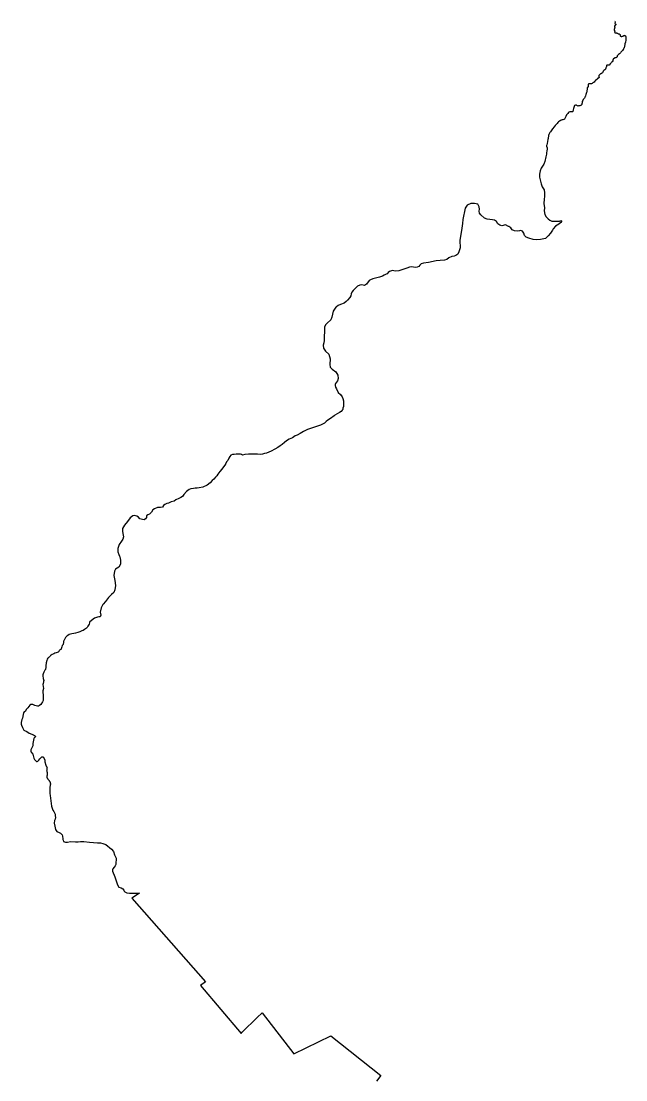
# Model space of a CAD drawing. Header units: millimetres. Extents: x 642261 to 742091, y 6812581 to 6930561.
# Drawn here: x 667331 to 673624, y 6842076 to 6853083 of the extents above; entities that cross this region are included whole.
import ezdxf

# ---------------------------------------------------------------- set-up
doc = ezdxf.new("R2010")
doc.units = ezdxf.units.MM
doc.layers.add('LimiteRegional', color=10, linetype='Continuous')

msp = doc.modelspace()

# ---------------------------------------------------------------- linework, layer by layer
at = {"layer": 'LimiteRegional', "color": 7, "linetype": 'Continuous'}
msp.add_lwpolyline([(673513.118, 6853084.4761), (673511.476, 6853082.1091), (673510.142, 6853077.5811), (673510.961, 6853067.3991), (673510.241, 6853056.0831), (673511.3691, 6853054.233), (673513.524, 6853053.8231), (673514.139, 6853053.7211), (673516.499, 6853053.4151), (673518.038, 6853052.388), (673519.0641, 6853050.3321), (673519.269, 6853048.0691), (673518.756, 6853045.9091), (673518.037, 6853043.3361), (673517.318, 6853041.8951), (673515.7789, 6853040.3511), (673513.008, 6853038.1881), (673510.853, 6853037.0541), (673508.39, 6853036.1251), (673506.03, 6853034.5801), (673504.593, 6853032.0071), (673503.772, 6853028.8171), (673507.157, 6853024.8091), (673508.594, 6853023.8851), (673509.106, 6853022.5481), (673509.004, 6853020.7991), (673502.022, 6852996.31), (673501.303, 6852993.121), (673501.816, 6852990.2411), (673504.893, 6852985.4101), (673506.33, 6852983.5601), (673507.766, 6852982.1211), (673507.97, 6852977.6981), (673507.148, 6852969.5711), (673508.174, 6852965.3551), (673509.507, 6852962.8881), (673511.662, 6852961.3471), (673524.796, 6852960.7441), (673525.719, 6852960.4361), (673528.797, 6852959.7201), (673538.237, 6852956.7471), (673546.035, 6852952.3321), (673547.984, 6852951.202), (673550.96, 6852950.2801), (673553.73, 6852949.6661), (673557.835, 6852948.6411), (673561.425, 6852945.8679), (673562.759, 6852943.5041), (673564.502, 6852933.7331), (673565.835, 6852929.2091), (673567.887, 6852927.1541), (673574.659, 6852924.1781), (673582.868, 6852925.01), (673584.92, 6852926.3491), (673586.562, 6852927.5851), (673587.999, 6852928.1011), (673589.641, 6852928.0001), (673591.282, 6852927.2821), (673592.821, 6852927.18), (673595.9, 6852928.2121), (673598.055, 6852929.9631), (673600.108, 6852932.1261), (673601.75, 6852933.7731), (673606.88, 6852935.2191), (673609.035, 6852935.7361), (673611.19, 6852935.3259), (673619.09, 6852929.8831), (673620.834, 6852927.1081), (673622.475, 6852923.921), (673622.68, 6852920.4231), (673623.5, 6852914.767), (673622.263, 6852882.4661), (673621.03, 6852869.0931), (673620.516, 6852866.2121), (673614.356, 6852845.8381), (673609.119, 6852817.7511), (673605.9903, 6852808.3445), (673602.446, 6852798.097), (673600.496, 6852795.009), (673597.417, 6852791.0971), (673594.953, 6852787.8021), (673587.359, 6852779.3591), (673571.9052, 6852760.6657), (673566.422, 6852754.0331), (673556.57, 6852743.8381), (673547.025, 6852735.599), (673538.816, 6852729.933), (673535.429, 6852726.0201), (673534.299, 6852722.0081), (673533.6825, 6852716.5556), (673533.066, 6852711.1031), (673531.014, 6852707.7061), (673526.191, 6852705.8491), (673522.394, 6852704.4051), (673518.186, 6852703.0631), (673513.056, 6852701.3091), (673496.226, 6852691.9301), (673491.813, 6852688.3251), (673490.376, 6852685.7521), (673489.76, 6852681.2261), (673489.348, 6852675.979), (673487.09, 6852670.2159), (673480.316, 6852660.4372), (673475.287, 6852655.7511), (673470.259, 6852651.0661), (673461.535, 6852639.8441), (673450.451, 6852626.974), (673444.602, 6852625.2191), (673438.615, 6852624.832), (673425.208, 6852623.9641), (673423.463, 6852622.8311), (673421.719, 6852621.3891), (673421.1538, 6852619.948), (673420.589, 6852618.5081), (673420.589, 6852616.2451), (673421.409, 6852612.3371), (673421.409, 6852610.4851), (673416.995, 6852599.8851), (673415.558, 6852596.7981), (673414.941, 6852591.551), (673413.299, 6852587.6411), (673410.528, 6852583.1121), (673405.191, 6852578.3741), (673395.647, 6852571.1631), (673392.363, 6852567.4571), (673388.258, 6852561.383), (673383.844, 6852551.4011), (673379.123, 6852545.7381), (673368.758, 6852538.4241), (673360.959, 6852533.7871), (673359.624, 6852532.6541), (673357.777, 6852532.96), (673356.136, 6852532.8561), (673354.596, 6852531.9281), (673352.749, 6852529.8691), (673346.899, 6852522.045), (673342.794, 6852516.692), (673342.075, 6852513.2971), (673341.766, 6852510.0051), (673342.483, 6852502.7021), (673342.626, 6852502.3511), (673344.27, 6852499.7581), (673344.484, 6852498.7951), (673342.349, 6852490.6901), (673341.816, 6852489.8371), (673340.856, 6852489.1971), (673339.5391, 6852489.0946), (673337.382, 6852489.2051), (673334.854, 6852489.0771), (673333.634, 6852488.841), (673329.822, 6852486.6781), (673328.023, 6852484.9651), (673326.695, 6852483.2941), (673324.642, 6852479.5011), (673323.041, 6852477.795), (673319.521, 6852476.0911), (673315.895, 6852474.6001), (673314.188, 6852473.5341), (673312.481, 6852472.042), (673308.212, 6852464.5781), (673307.01, 6852463.6057), (673302.239, 6852459.9951), (673300.531, 6852458.0761), (673298.824, 6852455.303), (673295.8361, 6852449.6511), (673293.062, 6852447.7331), (673290.182, 6852446.5621), (673286.876, 6852445.8171), (673284.103, 6852444.646), (673282.183, 6852443.1541), (673280.582, 6852441.8751), (673274.288, 6852435.7979), (673264.795, 6852432.6051), (673261.063, 6852432.7141), (673254.984, 6852432.3981), (673249.758, 6852431.441), (673238.773, 6852431.4492), (673233.66, 6852428.0591), (673232.291, 6852426.3741), (673231.448, 6852425.1111), (673231.771, 6852419.8791), (673232.096, 6852411.5521), (673231.564, 6852408.6701), (673230.18, 6852405.2551), (673222.085, 6852390.7411), (673220.806, 6852388.6071), (673220.062, 6852385.8322), (673220.064, 6852381.7751), (673220.0659, 6852378.2521), (673220.174, 6852376.4371), (673219.538, 6852370.566), (673219.116, 6852362.7731), (673217.734, 6852354.8741), (673216.138, 6852348.8971), (673213.585, 6852340.144), (673210.179, 6852329.3641), (673207.093, 6852318.7971), (673203.261, 6852307.2701), (673199.322, 6852295.9571), (673197.512, 6852291.4741), (673195.062, 6852288.0601), (673191.972, 6852283.7911), (673186.645, 6852276.3221), (673180.466, 6852267.0381), (673175.246, 6852258.6081), (673169.708, 6852246.5491), (673167.37, 6852232.5651), (673166.736, 6852223.3841), (673165.14, 6852217.5141), (673161.624, 6852212.0711), (673157.895, 6852208.3381), (673153.63, 6852206.3121), (673150.112, 6852205.0331), (673145.421, 6852204.2892), (673136.038, 6852203.122), (673130.814, 6852201.6311), (673129.001, 6852200.5642), (673107.527, 6852210.667), (673106.267, 6852211.56), (673094.319, 6852205.877), (673090.306, 6852204.8011), (673080.996, 6852185.3401), (673078.453, 6852175.4081), (673075.683, 6852161.1371), (673072.64, 6852145.248), (673071.18, 6852142.3951), (673068.502, 6852140.223), (673064.685, 6852139.9421), (673061.16, 6852140.172), (673054.194, 6852141.6421), (673046.455, 6852141.28), (673040.239, 6852140.1441), (673030.837, 6852137.0269), (673028.412, 6852134.8101), (673025.986, 6852132.5921), (673019.091, 6852124.184), (673013.25, 6852115.898), (673007.409, 6852107.6121), (672998.233, 6852091.4961), (672989.116, 6852072.0531), (672984.048, 6852062.6751), (672981.868, 6852060.8151), (672977.165, 6852059.4081), (672968.353, 6852057.1091), (672964.144, 6852056.216), (672959.631, 6852055.417), (672954.025, 6852053.8901), (672949.927, 6852052.3951), (672940.843, 6852048.3771), (672932.56, 6852044.5771), (672922.841, 6852036.6141), (672916.151, 6852028.0091), (672908.183, 6852017.6631), (672899.896, 6852008.3191), (672888.117, 6851997.2891), (672877.96, 6851985.5881), (672860.424, 6851964.3591), (672837.819, 6851933.853), (672832.9625, 6851926.7971), (672828.106, 6851919.7411), (672824.718, 6851912.1101), (672822.9129, 6851906.0251), (672820.295, 6851894.5791), (672815.687, 6851864.545), (672812.699, 6851851.277), (672808.72, 6851831.3361), (672803.54, 6851811.0671), (672800.647, 6851798.1041), (672799.155, 6851791.32), (672798.84, 6851786.2731), (672799.035, 6851780.8331), (672799.46, 6851779.5311), (672800.199, 6851777.5301), (672802.104, 6851772.1261), (672803.366, 6851768.9261), (672803.6031, 6851761.0681), (672803.662, 6851751.8961), (672801.769, 6851733.5099), (672798.6981, 6851713.3851), (672796.841, 6851698.73), (672793.949, 6851685.6662), (672791.8919, 6851670.9061), (672779.4502, 6851623.6994), (672771.4745, 6851596.1736), (672757.8369, 6851573.8842), (672741.3855, 6851554.4154), (672731.5538, 6851526.8874), (672724.7449, 6851490.7722), (672724.9684, 6851459.746), (672741.8046, 6851392.5987), (672753.4566, 6851361.7067), (672772.2562, 6851330.6027), (672777.7091, 6851299.5825), (672776.3853, 6851258.9962), (672773.0631, 6851231.787), (672771.271, 6851187.7123), (672778.3131, 6851143.6532), (672775.115, 6851110.4623), (672781.3917, 6851072.1628), (672793.5362, 6851049.8318), (672813.9593, 6851027.7154), (672831.5941, 6851013.7798), (672854.2649, 6851001.9677), (672932.7355, 6851003.16), (672946.8198, 6851008.9735), (672953.5741, 6851008.1551), (672953.7895, 6850999.7908), (672946.1128, 6850988.9772), (672926.8857, 6850970.6867), (672892.8736, 6850951.2007), (672867.6626, 6850924.1834), (672859.6678, 6850908.822), (672839.8479, 6850877.1442), (672815.3561, 6850852.744), (672786.7547, 6850825.0264), (672736.9605, 6850812.0086), (672693.362, 6850809.8216), (672657.5201, 6850814.1758), (672612.2933, 6850828.3611), (672585.3494, 6850838.1291), (672569.3114, 6850853.0398), (672562.1085, 6850879.7771), (672546.4651, 6850898.375), (672527.8115, 6850907.0431), (672515.5286, 6850904.4714), (672492.6618, 6850899.6837), (672466.5222, 6850901.6701), (672440.727, 6850912.2199), (672425.6736, 6850935.9185), (672407.5037, 6850947.253), (672403.9995, 6850949.439), (672370.6837, 6850963.7693), (672333.6013, 6850955.2411), (672313.4878, 6850961.1955), (672292.0175, 6850976.6832), (672277.8131, 6850998.5534), (672257.1837, 6851015.0597), (672236.967, 6851018.5193), (672208.01, 6851020.2947), (672181.6761, 6851025.2552), (672151.8664, 6851036.1136), (672114.2402, 6851068.7263), (672101.6841, 6851088.1483), (672098.4531, 6851106.0936), (672100.6604, 6851129.4365), (672098.6904, 6851150.8726), (672082.4122, 6851178.6629), (672048.4911, 6851187.3), (672010.5775, 6851188.7992), (671971.727, 6851170.9012), (671951.9514, 6851137.0768), (671927.8281, 6851020.0999), (671924.7544, 6850978.8292), (671914.5146, 6850906.8496), (671903.0878, 6850846.386), (671896.3693, 6850803.0248), (671897.7928, 6850725.3784), (671886.6148, 6850685.7189), (671874.0173, 6850659.0798), (671853.7565, 6850647.59), (671835.693, 6850639.7408), (671811.1239, 6850635.499), (671782.5162, 6850620.8254), (671760.6877, 6850605.2598), (671737.9007, 6850597.398), (671690.2008, 6850595.3396), (671650.9323, 6850591.7981), (671569.8927, 6850574.4638), (671517.5164, 6850567.9774), (671495.0787, 6850559.8714), (671487.8261, 6850553.796), (671480.5735, 6850547.7205), (671469.9715, 6850531.3926), (671452.8835, 6850523.748), (671430.1174, 6850521.917), (671396.6463, 6850528.5189), (671373.6131, 6850525.8047), (671345.7997, 6850514.4498), (671261.0196, 6850486.1081), (671223.3291, 6850482.6174), (671194.1497, 6850491.9923), (671164.128, 6850478.8692), (671150.2505, 6850469.0262), (671139.7691, 6850457.2682), (671130.5159, 6850450.8008), (671110.2887, 6850440.7961), (671090.4673, 6850432.8673), (671059.9455, 6850421.5697), (670989.8432, 6850404.9296), (670966.2197, 6850393.8219), (670951.9588, 6850385.8009), (670925.9772, 6850349.3149), (670904.401, 6850333.4931), (670876.3544, 6850341.355), (670854.9552, 6850338.0259), (670831.8385, 6850328.8794), (670812.7329, 6850311.6753), (670785.7217, 6850281.6382), (670771.864, 6850266.6128), (670765.2571, 6850246.9271), (670761.8192, 6850226.9546), (670751.5125, 6850211.1352), (670725.3623, 6850181.626), (670714.8449, 6850169.7574), (670691.2819, 6850152.2031), (670653.9326, 6850135.7798), (670629.8286, 6850128.4185), (670610.8467, 6850114.0423), (670604.5711, 6850109.2894), (670578.2318, 6850066.4912), (670565.5861, 6850006.2039), (670552.4501, 6849977.2306), (670517.1205, 6849943.9274), (670498.0455, 6849924.3269), (670488.3797, 6849901.5429), (670486.8613, 6849848.8287), (670482.5035, 6849810.1359), (670482.5808, 6849789.0574), (670482.6768, 6849762.8555), (670480.817, 6849738.3556), (670473.2, 6849713.525), (670478.3584, 6849684.4543), (670499.4071, 6849653.2805), (670533.5483, 6849621.3021), (670546.6579, 6849573.4099), (670543.4898, 6849513.5737), (670548.2644, 6849486.8847), (670566.0313, 6849465.0836), (670604.855, 6849435.9364), (670626.1829, 6849402.7837), (670631.4279, 6849367.1634), (670622.6277, 6849343.6584), (670613.1215, 6849327.8751), (670603.246, 6849316.4401), (670598.7918, 6849303.7054), (670599.7413, 6849295.0259), (670602.0254, 6849277.7538), (670611.9908, 6849259.1813), (670629.9588, 6849223.5956), (670654.812, 6849201.0176), (670670.5588, 6849178.5167), (670680.1086, 6849161.1534), (670684.9476, 6849134.4884), (670686.7666, 6849100.8425), (670685.6998, 6849077.6581), (670676.8386, 6849059.5686), (670676.9441, 6849045.2591), (670672.8157, 6849037.2671), (670662.1651, 6849026.0194), (670643.7651, 6849013.4981), (670595.5061, 6848988.0539), (670588.2072, 6848980.7251), (670550.5556, 6848952.4215), (670523.9908, 6848935.9648), (670504.6971, 6848919.6061), (670487.2237, 6848904.9384), (670466.8597, 6848892.4002), (670444.5756, 6848884.221), (670311.009, 6848838.5059), (670268.914, 6848818.2287), (670233.3851, 6848794.5312), (670204.2326, 6848777.411), (670181.796, 6848771.4921), (670154.5534, 6848751.5815), (670121.0243, 6848735.8688), (670093.6725, 6848719.136), (670069.7617, 6848701.4095), (670045.8434, 6848681.7293), (670025.3465, 6848666.6838), (670002.7138, 6848650.0845), (669972.1151, 6848632.949), (669931.6312, 6848612.1401), (669882.9686, 6848591.5364), (669862.2538, 6848586.303), (669853.0089, 6848583.2691), (669843.7638, 6848580.2352), (669823.1232, 6848577.0173), (669791.5516, 6848579.4823), (669724.0901, 6848581.036), (669696.818, 6848581.0506), (669660.1035, 6848576.7559), (669634.3492, 6848572.2907), (669624.5619, 6848576.3389), (669614.6452, 6848580.3252), (669604.7897, 6848580.641), (669586.7621, 6848579.4548), (669566.779, 6848579.7715), (669546.8055, 6848578.4936), (669528.7374, 6848576.7755), (669513.6028, 6848569.6687), (669501.8472, 6848558.3056), (669492.7209, 6848540.4649), (669480.3559, 6848516.6812), (669469.075, 6848501.2117), (669460.3892, 6848483.0567), (669449.6731, 6848466.3959), (669437.9734, 6848450.2498), (669418.9578, 6848425.7303), (669397.3596, 6848399.087), (669376.2734, 6848372.375), (669365.6334, 6848355.1981), (669353.049, 6848340.2222), (669336.4023, 6848322.6112), (669318.7445, 6848308.8829), (669296.296, 6848282.0422), (669266.9766, 6848258.2812), (669222.5261, 6848237.7191), (669183.6189, 6848230.1995), (669162.2795, 6848228.6287), (669142.8211, 6848229.119), (669123.079, 6848223.0992), (669096.826, 6848218.9573), (669078.9098, 6848212.4923), (669051.7164, 6848192.7188), (669023.6394, 6848160.8302), (669009.7593, 6848142.5697), (668991.2585, 6848129.9708), (668970.5537, 6848120.8649), (668942.1015, 6848107.4128), (668921.9585, 6848094.0188), (668893.0353, 6848085.5281), (668863.5327, 6848071.5955), (668845.5235, 6848067.8753), (668826.5429, 6848058.5145), (668812.5438, 6848048.9532), (668803.2003, 6848031.2402), (668781.0719, 6848025.4728), (668750.7559, 6848025.7037), (668718.2888, 6848014.2136), (668701.0963, 6848000.5556), (668685.8358, 6847978.8184), (668665.1475, 6847956.5236), (668649.03, 6847950.8448), (668637.0951, 6847939.6291), (668634.6611, 6847922.9236), (668625.9106, 6847908.07), (668609.9562, 6847899.7914), (668593.4568, 6847901.3367), (668567.1579, 6847909.0092), (668552.8168, 6847925.5524), (668534.0443, 6847937.6261), (668506.7433, 6847943.0364), (668491.5594, 6847940.7677), (668464.9938, 6847918.6947), (668439.1999, 6847881.5291), (668406.2568, 6847844.1748), (668396.1834, 6847825.9665), (668386.1102, 6847807.758), (668384.4508, 6847781.996), (668389.8161, 6847754.5989), (668395.1473, 6847720.8475), (668389.9079, 6847696.822), (668374.6648, 6847677.612), (668351.7948, 6847642.1641), (668343.7369, 6847619.8283), (668336.1439, 6847598.7808), (668338.1844, 6847566.8682), (668346.3578, 6847539.1298), (668353.6498, 6847521.114), (668356.5678, 6847513.9048), (668366.4058, 6847479.7067), (668364.8811, 6847438.7061), (668346.811, 6847405.1144), (668314.0816, 6847385.0114), (668301.7819, 6847363.9294), (668296.4711, 6847319.5697), (668306.9738, 6847267.0949), (668312.691, 6847216.3032), (668306.8744, 6847168.8026), (668294.003, 6847144.3189), (668271.8334, 6847122.4057), (668238.9987, 6847089.7061), (668209.0041, 6847048.0775), (668185.2198, 6847022.8033), (668182.1939, 6847017.1943), (668163.042, 6846981.6933), (668154.5938, 6846939.4997), (668158.9809, 6846907.5769), (668153.007, 6846890.0796), (668139.7855, 6846888.6679), (668126.5639, 6846887.2562), (668095.7834, 6846877.104), (668061.6069, 6846853.2619), (668042.8742, 6846834.2225), (668041.7227, 6846826.476), (668038.0603, 6846815.0389), (668031.9043, 6846803.5815), (668024.738, 6846791.1322), (668018.1326, 6846779.5824), (668010.421, 6846771.9461), (668001.9407, 6846763.9648), (667991.8528, 6846757.3798), (667976.1264, 6846748.8643), (667960.9822, 6846742.7133), (667940.8242, 6846735.5187), (667920.701, 6846727.8059), (667898.0145, 6846721.5122), (667879.3183, 6846717.7505), (667857.5576, 6846713.82), (667843.8227, 6846710.0835), (667829.0465, 6846704.3474), (667816.2813, 6846697.0926), (667804.9238, 6846689.6161), (667798.172, 6846682.3431), (667792.8577, 6846674.575), (667790.0019, 6846668.4417), (667783.3927, 6846653.7906), (667778.8909, 6846646.8126), (667775.0101, 6846641.6358), (667772.5455, 6846636.8417), (667771.0919, 6846632.2344), (667770.8652, 6846629.4207), (667770.8458, 6846627.2078), (667772.0218, 6846623.1675), (667772.1919, 6846619.5433), (667772.1549, 6846615.3182), (667769.2409, 6846609.0424), (667766.5483, 6846603.347), (667759.1583, 6846590.1568), (667754.6028, 6846577.7314), (667752.0282, 6846567.2993), (667748.9096, 6846557.6663), (667746.2488, 6846554.0738), (667742.779, 6846550.4919), (667737.6231, 6846546.5257), (667731.5117, 6846541.9682), (667726.4096, 6846537.1951), (667724.1474, 6846533.1906), (667722.2897, 6846529.1804), (667719.4147, 6846524.5782), (667716.7647, 6846522.607), (667715.9505, 6846522.0014), (667707.2093, 6846517.8804), (667695.7681, 6846515.793), (667682.0795, 6846511.4636), (667670.6755, 6846506.5054), (667655.1474, 6846499.4979), (667644.1749, 6846492.0986), (667636.671, 6846486.4727), (667632.3434, 6846481.4507), (667630.2784, 6846478.6335), (667626.4536, 6846475.1836), (667621.113, 6846471.1879), (667614.3386, 6846466.6007), (667608.4348, 6846460.3208), (667602.907, 6846450.1279), (667602.4091, 6846449.2097), (667597.7933, 6846436.247), (667595.4516, 6846426.3055), (667594.3142, 6846421.1179), (667592.2477, 6846411.6924), (667586.8914, 6846379.4984), (667586.342, 6846365.0396), (667586.7074, 6846354.3299), (667585.6318, 6846348.8385), (667582.7123, 6846342.9622), (667576.9085, 6846334.8787), (667571.6794, 6846322.9118), (667567.0809, 6846312.7709), (667559.2014, 6846297.0223), (667557.2651, 6846287.4518), (667557.0879, 6846285.5353), (667556.6293, 6846280.575), (667556.9136, 6846267.9059), (667559.4664, 6846256.8417), (667560.6083, 6846248.0416), (667563.2673, 6846236.4807), (667565.4163, 6846227.3025), (667565.168, 6846218.6525), (667564.8508, 6846215.759), (667564.5336, 6846212.8656), (667560, 6846198.0001), (667557, 6846185.0001), (667562, 6846145.0001), (667556, 6846120.0001), (667561, 6846060.0001), (667561, 6846034.0001), (667559, 6846021.0001), (667553, 6846007.0001), (667537, 6845980.0001), (667522, 6845967.0001), (667511, 6845962.0001), (667500, 6845962.0001), (667473, 6845967), (667454, 6845977.0001), (667446, 6845979.0001), (667432, 6845978.0002), (667421, 6845972.0001), (667400, 6845945.0001), (667384, 6845928.0001), (667375, 6845910.0001), (667364, 6845901), (667356, 6845891.0001), (667351, 6845874), (667344, 6845836.0001), (667339, 6845823.0001), (667331, 6845791.0001), (667331, 6845775.0001), (667334, 6845762), (667345, 6845739), (667360, 6845713.0001), (667365, 6845709.0002), (667389, 6845697.0001), (667415, 6845679.0001), (667458, 6845664.0002), (667480, 6845648.0001), (667480, 6845644.0001), (667476, 6845637.0001), (667472, 6845634.0001), (667468, 6845631.0001), (667463, 6845624.0001), (667461, 6845609.0001), (667451, 6845574.0001), (667453, 6845563), (667451, 6845549.0001), (667444, 6845536.0001), (667433, 6845508.0001), (667432, 6845501.0001), (667432, 6845494.0001), (667435, 6845484.0001), (667451.9999, 6845461.0001), (667463, 6845421.0002), (667470, 6845408.0001), (667489, 6845385.0002), (667492.011, 6845384.2289), (667497, 6845385.0001), (667505.9999, 6845390.0001), (667516, 6845400.0001), (667524, 6845413), (667542, 6845430.0001), (667547, 6845433.0001), (667558, 6845435.0001), (667564, 6845432), (667578, 6845400.0001), (667579, 6845382.0001), (667587, 6845347.0001), (667587, 6845346.0001), (667588, 6845346.0001), (667588, 6845345.0001), (667588, 6845344.0001), (667589, 6845342.0001), (667590, 6845341.0001), (667591, 6845339), (667592, 6845338.0001), (667593, 6845336.0001), (667594, 6845334.0001), (667595, 6845332.0002), (667596.9999, 6845330.0001), (667598, 6845328), (667599, 6845326.0001), (667599, 6845324.0001), (667599, 6845322.0001), (667600, 6845319.0001), (667599, 6845314.0001), (667599, 6845310.9999), (667598, 6845308.0002), (667598, 6845305.0002), (667597, 6845301.0001), (667597, 6845297.0001), (667596, 6845294.0001), (667597, 6845289.0001), (667597, 6845285.0001), (667598, 6845281.0001), (667599, 6845277.0001), (667600, 6845274.0001), (667601, 6845270.0002), (667602, 6845267.0001), (667602, 6845262.0002), (667602, 6845259.0001), (667602, 6845256.0001), (667601, 6845251.0001), (667601, 6845247.0001), (667600, 6845243.9999), (667600, 6845240.0001), (667599, 6845237.0001), (667598, 6845233), (667597, 6845230.0001), (667597, 6845226.0002), (667598, 6845222.0001), (667599, 6845219.0001), (667601, 6845215), (667603, 6845212.0001), (667604, 6845210.0001), (667605, 6845209.0001), (667607, 6845207.0001), (667608, 6845205.0001), (667610, 6845203.0001), (667613, 6845199.0001), (667616, 6845195.0001), (667618, 6845192.0001), (667621, 6845188.0001), (667623, 6845185.0001), (667625, 6845182.0001), (667627, 6845180.0001), (667629, 6845177.0001), (667630, 6845175.0001), (667631, 6845173.0001), (667632, 6845171.0001), (667632.6143, 6845169.0066), (667633, 6845167), (667633, 6845166.0001), (667634, 6845162), (667635, 6845158.0001), (667636, 6845154), (667636, 6845153.0001), (667636, 6845152.0001), (667636, 6845151.0001), (667636.1254, 6845148.3412), (667632.611, 6845138.4191), (667630.425, 6845115.1949), (667629.141, 6845102.1841), (667628.683, 6845082.8091), (667629.5055, 6845069.6293), (667630.48, 6845054.0139), (667632.571, 6845032.1551), (667634.963, 6845004.7901), (667647.081, 6844920.1561), (667660.355, 6844880.4261), (667670.6691, 6844864.5171), (667679.4181, 6844851.8201), (667684.437, 6844838.807), (667686.642, 6844828.4871), (667687.138, 6844797.505), (667686.0704, 6844789.1485), (667685.0036, 6844785.1888), (667682.8193, 6844780.8737), (667678.4379, 6844772.9231), (667676.1599, 6844743.5363), (667679.7876, 6844714.8136), (667687.3608, 6844677.0869), (667693.8838, 6844666.5325), (667702.3744, 6844658.9789), (667710.2436, 6844653.3912), (667720.4942, 6844649.8731), (667735.0937, 6844643.7681), (667738.7945, 6844640.9806), (667745.9964, 6844634.883), (667756.2587, 6844623.5363), (667761.6186, 6844610.7294), (667765.0494, 6844582.509), (667765.7842, 6844575.3331), (667766.519, 6844568.157), (667770.386, 6844554.5051), (667793.3723, 6844547.089), (667813.4388, 6844548.1227), (667845.5824, 6844554.5545), (667895.4055, 6844550.9074), (667924.5238, 6844549.2446), (667949.0645, 6844553.638), (667982.8898, 6844552.6213), (668043.3728, 6844546.6471), (668124.0921, 6844540.3516), (668157.5112, 6844540.1864), (668182.4839, 6844533.2322), (668210.9722, 6844522.7776), (668232.3927, 6844505.896), (668251.9461, 6844489.8571), (668270.3811, 6844475.2104), (668291.0942, 6844449.4931), (668303.7595, 6844414.1166), (668318.5909, 6844381.2605), (668321.3081, 6844367.7066), (668317.3052, 6844332.1749), (668315.8474, 6844316.1437), (668309.211, 6844302.6033), (668297.5845, 6844286.5575), (668285.4286, 6844270.7917), (668281.6168, 6844258.6509), (668282.5467, 6844246.5435), (668304.7207, 6844188.1333), (668335.1167, 6844104.4667), (668348.995, 6844080.0804), (668370.9679, 6844072.349), (668388.1202, 6844060.2989), (668397.8158, 6844049.4656), (668404.6912, 6844036.5881), (668410.4126, 6844031.1331), (668416.134, 6844025.6779), (668431.6527, 6844021.0066), (668457.2065, 6844017.7651), (668560.9867, 6844015.0171), (668483.244, 6843963.9615), (669248.3626, 6843095.6972), (669198.5536, 6843055.5329), (669619.6528, 6842556.1376), (669631.2469, 6842570.9707), (669787.7646, 6842723.4005), (669838.3635, 6842773.7425), (670168.1159, 6842347.0235), (670552.9632, 6842532.0807), (671074.234, 6842121.3178), (671028.6809, 6842061.9451)], dxfattribs=at)

doc.saveas('drawing.dxf')
